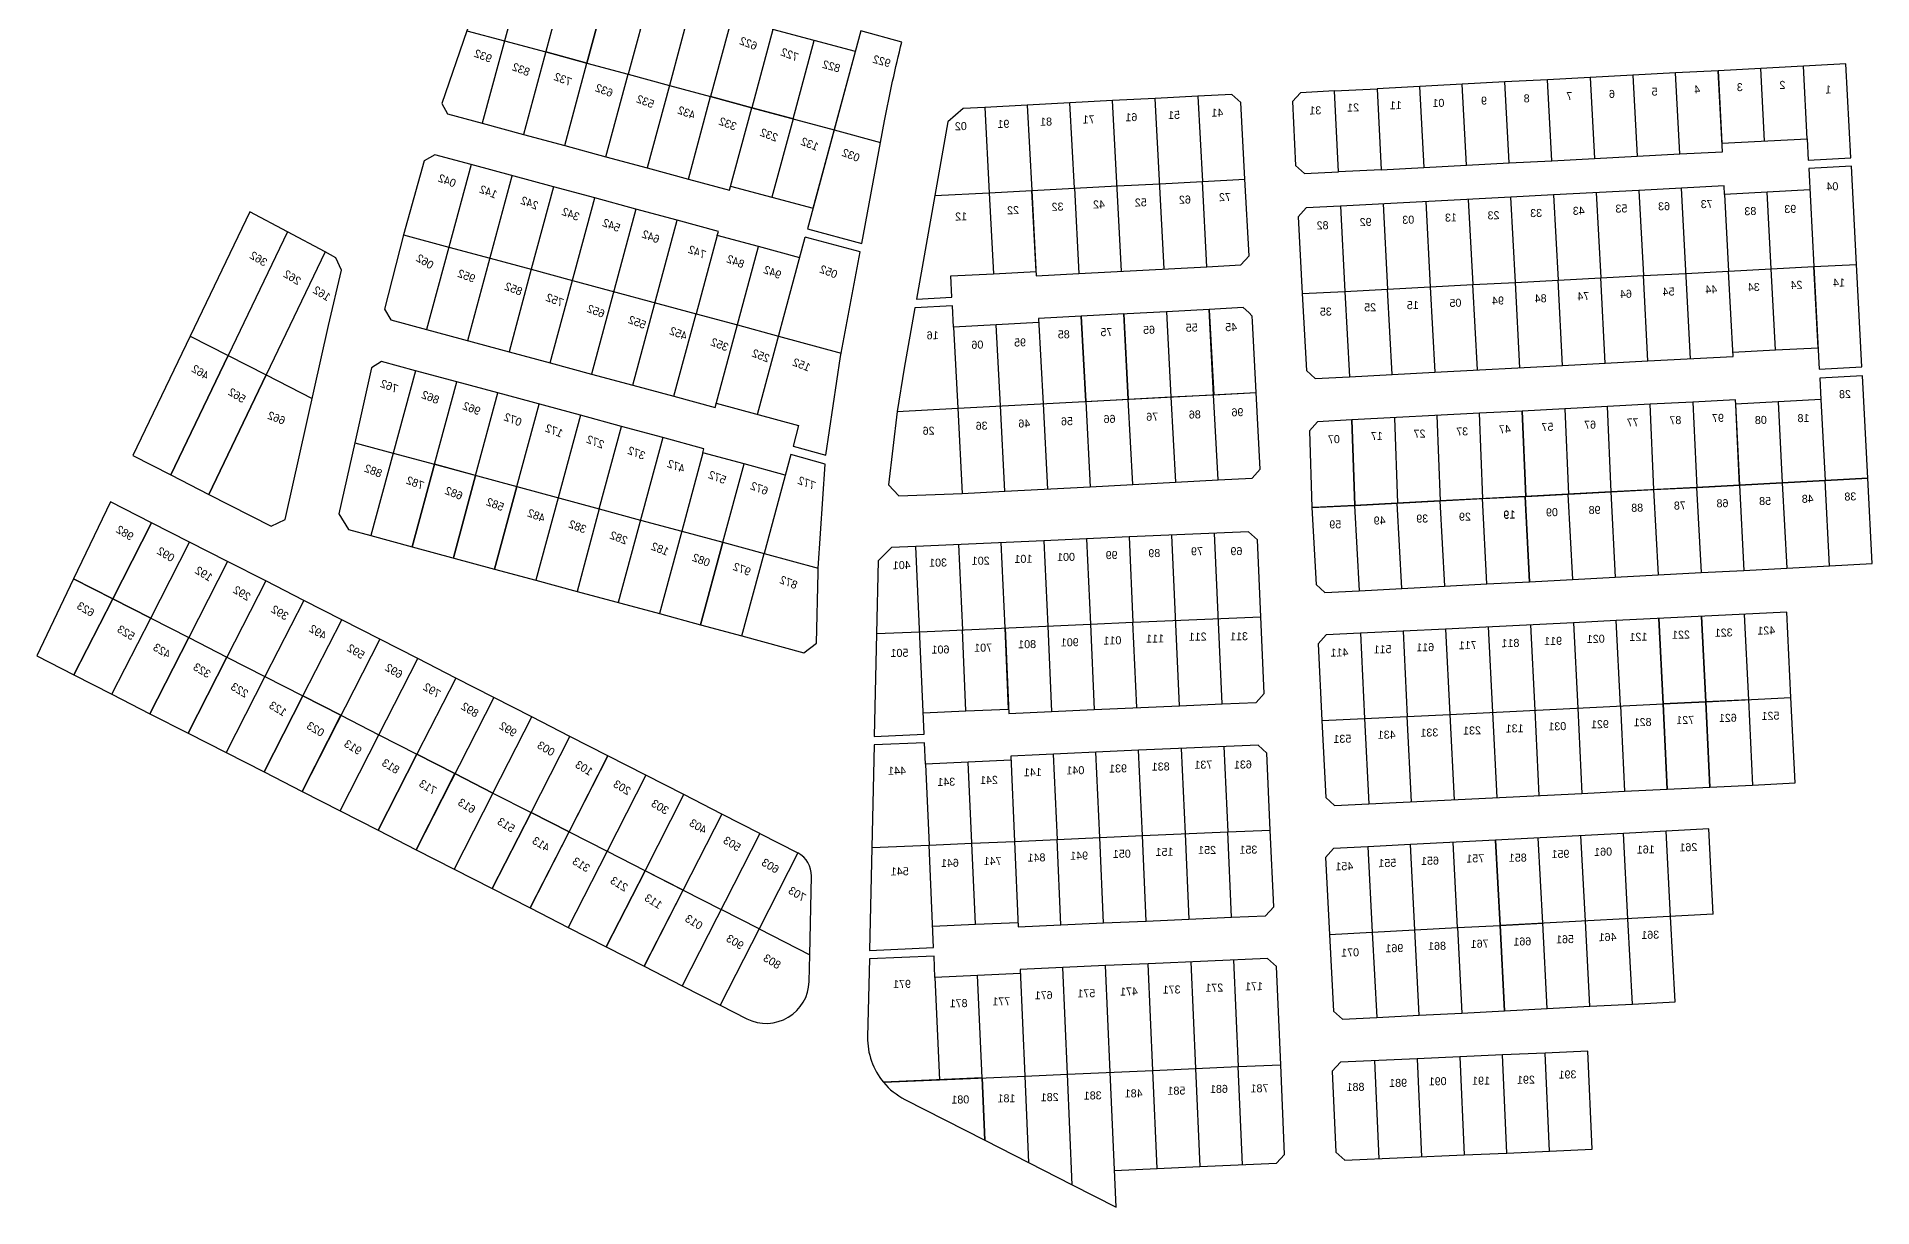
# Model space of a CAD drawing. Header units: metres. Extents: x 636710 to 637140, y 3301541 to 3301974.
# Drawn here: x 636710 to 637140, y 3301540.7 to 3301814.8 of the extents above; entities that cross this region are included whole.
import ezdxf

# ---------------------------------------------------------------- set-up
doc = ezdxf.new("R2010")
doc.units = ezdxf.units.M
doc.layers.add('ADim-tarh', color=252, linetype='Continuous')
doc.layers.add('poly', color=40, linetype='Continuous')
doc.styles.add('STYLE1', font='naskhd.shx', dxfattribs={"height": 0.7})

msp = doc.modelspace()

# ---------------------------------------------------------------- linework, layer by layer
at = {"layer": 'poly'}
for p, q in [((637133.78, 3301808.4), (637113.81, 3301807.35)), ((637043.91, 3301803.66), (637023.94, 3301802.61)), ((636868.9, 3301727.97), (636879.07, 3301765.63)), ((636837.33, 3301726.14), (636818.02, 3301731.36)), ((636856.64, 3301720.93), (636846.21, 3301682.31)), ((636945.91, 3301696.77), (636915.94, 3301695.44)), ((636917.88, 3301651.48), (636915.94, 3301695.44)), ((637119.92, 3301680.02), (637079.97, 3301678.06)), ((636996.07, 3301648.93), (636968.1, 3301647.7)), ((637051.73, 3301626.67), (637031.75, 3301625.63)), ((636998.28, 3301598.98), (636970.31, 3301597.74))]:
    msp.add_line(p, q, dxfattribs=at)
for points in [[(636824.79, 3301833.11), (636819.75, 3301834.47), (636817.12, 3301833.12), (636810.77, 3301816.18), (636819.57, 3301813.81)], [(636824.79, 3301833.11), (636814.36, 3301794.5), (636824.01, 3301791.89)], [(636834.44, 3301830.51), (636824.01, 3301791.89), (636833.66, 3301789.28), (636838.88, 3301808.59), (636829.23, 3301811.2)], [(636829.23, 3301811.2), (636838.88, 3301808.59), (636844.09, 3301827.9), (636834.44, 3301830.51)], [(636853.75, 3301825.29), (636844.09, 3301827.9), (636838.88, 3301808.59), (636848.53, 3301805.98)], [(636863.4, 3301822.68), (636853.75, 3301825.29), (636848.53, 3301805.98), (636858.19, 3301803.38)], [(636873.06, 3301820.08), (636863.4, 3301822.68), (636858.19, 3301803.38), (636867.84, 3301800.77)], [(636810.77, 3301816.18), (636804.92, 3301799.11), (636806.21, 3301796.7), (636814.36, 3301794.5)], [(636882.45, 3301816.5), (636882.71, 3301817.47), (636873.06, 3301820.08), (636867.84, 3301800.77), (636877.5, 3301798.16)], [(636887.15, 3301795.55), (636892.1, 3301813.9), (636882.45, 3301816.5), (636877.5, 3301798.16), (636896.8, 3301792.95)], [(636819.57, 3301813.81), (636829.23, 3301811.2)], [(636901.76, 3301811.29), (636892.1, 3301813.9)], [(636887.15, 3301795.55), (636882.2, 3301777.21), (636891.85, 3301774.6), (636901.76, 3301811.29)], [(637124.69, 3301790.9), (637123.8, 3301807.87)], [(637124.69, 3301790.9), (637124.96, 3301785.9), (637134.94, 3301786.43), (637133.78, 3301808.4)], [(636833.66, 3301789.28), (636843.32, 3301786.68), (636848.53, 3301805.98)], [(636858.19, 3301803.38), (636852.97, 3301784.07), (636862.63, 3301781.46), (636867.84, 3301800.77)], [(637033.92, 3301803.14), (637034.92, 3301784.16)], [(637044.91, 3301784.69), (637054.9, 3301785.21), (637053.89, 3301804.19), (637043.91, 3301803.66)], [(637044.91, 3301784.69), (637043.91, 3301803.66)], [(637054.9, 3301785.21), (637064.88, 3301785.74), (637063.88, 3301804.71), (637053.89, 3301804.19)], [(637073.87, 3301805.24), (637063.88, 3301804.71)], [(637083.85, 3301805.77), (637073.87, 3301805.24), (637074.87, 3301786.27), (637094.84, 3301787.32)], [(637094.84, 3301787.32), (637093.84, 3301806.29), (637083.85, 3301805.77), (637084.85, 3301786.79)], [(637094.84, 3301787.32), (637104.83, 3301787.85), (637103.83, 3301806.82), (637093.84, 3301806.29)], [(637114.71, 3301790.37), (637113.81, 3301807.35), (637103.83, 3301806.82), (637104.72, 3301789.84), (637124.69, 3301790.9)], [(636862.63, 3301781.46), (636872.28, 3301778.85), (636877.5, 3301798.16), (636867.84, 3301800.77)], [(636942.03, 3301798.75), (636932.04, 3301798.23), (636933.09, 3301778.26), (636943.08, 3301778.78)], [(636962, 3301799.81), (636942.03, 3301798.75), (636943.08, 3301778.78), (636953.07, 3301779.31), (636952.01, 3301799.28)], [(636971.99, 3301800.33), (636962, 3301799.81)], [(636964.11, 3301759.86), (636962, 3301799.81)], [(636981.97, 3301800.86), (636971.99, 3301800.33)], [(636974.09, 3301760.39), (636971.99, 3301800.33)], [(636992.06, 3301799.39), (636989.96, 3301801.28), (636981.97, 3301800.86), (636983.03, 3301780.89), (636993.01, 3301781.41), (636992.06, 3301799.39)], [(637014, 3301802.08), (637013.99, 3301802.08), (637005.98, 3301801.66), (637004.11, 3301799.6), (637004.84, 3301784.62), (637006.94, 3301782.72), (637014.93, 3301783.11), (637014, 3301802.08)], [(637014, 3301802.08), (637013.99, 3301802.08), (637023.94, 3301802.61), (637024.94, 3301783.63), (637014.93, 3301783.11), (637014, 3301802.08)], [(636887.15, 3301795.55), (636877.5, 3301798.16)], [(636932.04, 3301798.23), (636926.97, 3301797.96), (636923.45, 3301794.85), (636920.38, 3301777.59), (636933.09, 3301778.26)], [(636896.8, 3301792.95), (636890.55, 3301769.78), (636903.23, 3301766.35), (636907.65, 3301790.02)], [(636811.75, 3301784.84), (636803.23, 3301787.14), (636800.76, 3301785.74), (636795.88, 3301768.41), (636806.53, 3301765.54)], [(636843.32, 3301786.68), (636852.97, 3301784.07)], [(637064.88, 3301785.74), (637074.87, 3301786.27)], [(636831.06, 3301779.63), (636811.75, 3301784.84), (636806.53, 3301765.54), (636816.19, 3301762.93)], [(636810.97, 3301743.62), (636821.4, 3301782.24)], [(637024.94, 3301783.63), (637044.91, 3301784.69)], [(637135.05, 3301784.43), (637125.06, 3301783.91), (637126.27, 3301760.94), (637136.26, 3301761.46), (637135.05, 3301784.43)], [(636840.71, 3301777.02), (636831.06, 3301779.63), (636825.84, 3301760.32), (636835.5, 3301757.71)], [(636872.54, 3301779.82), (636882.2, 3301777.21)], [(636920.38, 3301777.59), (636916.07, 3301753.32), (636924.37, 3301753.76), (636924.11, 3301758.76), (636934.09, 3301759.28)], [(636933.09, 3301778.26), (636934.09, 3301759.28), (636944.08, 3301759.81), (636943.08, 3301778.78)], [(636943.08, 3301778.78), (636944.13, 3301758.81), (636954.12, 3301759.34)], [(636953.07, 3301779.31), (636963.05, 3301779.84)], [(636953.07, 3301779.31), (636954.12, 3301759.34), (636984.08, 3301760.92)], [(636963.05, 3301779.84), (636973.04, 3301780.36)], [(636973.04, 3301780.36), (636983.03, 3301780.89)], [(636984.08, 3301760.92), (636983.03, 3301780.89)], [(636984.08, 3301760.92), (636992.07, 3301761.34), (636993.96, 3301763.44), (636993.01, 3301781.41)], [(637065.3, 3301777.75), (637055.32, 3301777.23)], [(637085.27, 3301778.8), (637065.3, 3301777.75), (637066.36, 3301757.78)], [(637075.29, 3301778.28), (637076.34, 3301758.31), (637086.33, 3301758.83)], [(637095.26, 3301779.33), (637085.27, 3301778.8), (637086.33, 3301758.83), (637096.31, 3301759.36)], [(637105.35, 3301777.86), (637105.25, 3301779.86), (637095.26, 3301779.33)], [(637097.37, 3301739.39), (637095.26, 3301779.33)], [(637115.34, 3301778.39), (637105.35, 3301777.86), (637106.3, 3301759.89), (637116.29, 3301760.41), (637115.34, 3301778.39)], [(637125.32, 3301778.91), (637115.34, 3301778.39)], [(636768.71, 3301769.1), (636759.89, 3301773.81), (636745.91, 3301744.68), (636754.82, 3301740.13)], [(636825.84, 3301760.32), (636820.63, 3301741.01), (636830.28, 3301738.41), (636840.71, 3301777.02)], [(636850.36, 3301774.41), (636839.93, 3301735.8), (636849.59, 3301733.19), (636860.02, 3301771.81)], [(636850.36, 3301774.41), (636840.71, 3301777.02)], [(636860.02, 3301771.81), (636850.36, 3301774.41)], [(637015.37, 3301775.12), (637007.38, 3301774.7), (637005.49, 3301772.6), (637006.44, 3301754.62), (637016.42, 3301755.15)], [(637055.32, 3301777.23), (637015.37, 3301775.12), (637016.42, 3301755.15), (637026.41, 3301755.67)], [(637025.36, 3301775.65), (637026.41, 3301755.67), (637036.4, 3301756.2)], [(637035.34, 3301776.17), (637036.4, 3301756.2), (637046.38, 3301756.73)], [(637045.33, 3301776.7), (637046.38, 3301756.73), (637056.37, 3301757.25), (637055.32, 3301777.23)], [(636777.54, 3301764.38), (636768.71, 3301769.1), (636754.82, 3301740.13), (636763.73, 3301735.58)], [(636869.41, 3301768.23), (636869.67, 3301769.2), (636860.02, 3301771.81)], [(636778.32, 3301747.15), (636781.37, 3301760.15), (636780.06, 3301763.04), (636777.54, 3301764.38), (636763.73, 3301735.58), (636774.52, 3301730.07)], [(636795.88, 3301768.41), (636791.49, 3301750.95), (636792.93, 3301748.49), (636801.32, 3301746.23)], [(636806.53, 3301765.54), (636801.32, 3301746.23), (636820.63, 3301741.01)], [(636879.07, 3301765.63), (636869.41, 3301768.23), (636864.46, 3301749.89), (636874.11, 3301747.28)], [(636878.81, 3301726.33), (636890.02, 3301767.85)], [(636888.72, 3301763.02), (636879.07, 3301765.63)], [(636883.77, 3301744.68), (636898.45, 3301740.71), (636902.87, 3301764.38), (636890.02, 3301767.85)], [(636816.19, 3301762.93), (636825.84, 3301760.32)], [(637107.3, 3301740.91), (637117.29, 3301741.44), (637116.29, 3301760.41)], [(637116.29, 3301760.41), (637126.27, 3301760.94)], [(637117.29, 3301741.44), (637127.27, 3301741.96), (637126.27, 3301760.94)], [(637126.27, 3301760.94), (637127.54, 3301736.97), (637137.52, 3301737.5), (637136.26, 3301761.46)], [(636835.5, 3301757.71), (636864.46, 3301749.89)], [(637036.4, 3301756.2), (637037.45, 3301736.23), (637067.41, 3301737.81)], [(637047.44, 3301736.75), (637046.38, 3301756.73)], [(637056.37, 3301757.25), (637076.34, 3301758.31)], [(637057.42, 3301737.28), (637056.37, 3301757.25)], [(637067.41, 3301737.81), (637066.36, 3301757.78)], [(637067.41, 3301737.81), (637077.39, 3301738.33), (637076.34, 3301758.31)], [(637077.39, 3301738.33), (637087.38, 3301738.86), (637086.33, 3301758.83)], [(637096.31, 3301759.36), (637106.3, 3301759.89)], [(637107.35, 3301739.91), (637106.3, 3301759.89)], [(636924.74, 3301746.77), (636924.48, 3301751.77), (636915.71, 3301751.3), (636913.2, 3301737.19), (636911.58, 3301727.05), (636925.74, 3301727.8)], [(637006.44, 3301754.62), (637007.39, 3301736.65), (637009.49, 3301734.75), (637017.48, 3301735.18)], [(637016.42, 3301755.15), (637017.48, 3301735.18), (637037.45, 3301736.23)], [(637027.46, 3301735.7), (637026.41, 3301755.67)], [(636849.59, 3301733.19), (636859.24, 3301730.58), (636864.46, 3301749.89)], [(636874.11, 3301747.28), (636883.77, 3301744.68)], [(636944.71, 3301747.83), (636924.74, 3301746.77), (636925.74, 3301727.8), (636995.64, 3301731.48)], [(636935.73, 3301728.33), (636934.73, 3301747.3)], [(636955.7, 3301729.38), (636954.65, 3301749.35), (636944.66, 3301748.82), (636945.71, 3301728.85)], [(636964.63, 3301749.88), (636954.65, 3301749.35), (636955.7, 3301729.38), (636965.69, 3301729.9), (636964.63, 3301749.88)], [(636974.62, 3301750.4), (636965.38, 3301749.91), (636964.63, 3301749.85), (636965.69, 3301729.9), (636975.67, 3301730.43)], [(636984.6, 3301750.92), (636974.62, 3301750.4), (636975.67, 3301730.43), (636985.66, 3301730.96), (636984.6, 3301750.92)], [(636994.77, 3301748.1), (636994.67, 3301749.33), (636993.9, 3301750.18), (636992.6, 3301751.34), (636984.64, 3301750.93), (636984.65, 3301750.85), (636985.68, 3301730.96), (636995.64, 3301731.48), (636994.77, 3301748.1)], [(636745.91, 3301744.68), (636732.5, 3301716.73), (636741.4, 3301712.18), (636754.82, 3301740.13)], [(636763.73, 3301735.58), (636750.31, 3301707.63), (636764.88, 3301700.19), (636768.21, 3301701.75), (636778.32, 3301747.15)], [(636754.82, 3301740.13), (636741.4, 3301712.18), (636750.31, 3301707.63), (636763.73, 3301735.58)], [(636798.71, 3301736.57), (636790.79, 3301738.71), (636788.42, 3301737.28), (636784.5, 3301719.7), (636793.5, 3301717.27)], [(636888.47, 3301723.73), (636887.16, 3301718.9), (636894.87, 3301716.82), (636898.3, 3301739.92), (636898.45, 3301740.71)], [(637087.38, 3301738.86), (637107.35, 3301739.91)], [(636808.37, 3301733.97), (636798.71, 3301736.57), (636793.5, 3301717.27), (636803.15, 3301714.66), (636808.37, 3301733.97)], [(636830.28, 3301738.41), (636839.93, 3301735.8)], [(637137.64, 3301735.35), (637127.65, 3301734.82), (637127.91, 3301729.83), (637128.88, 3301710.86), (637138.9, 3301711.38), (637137.64, 3301735.35)], [(636812.8, 3301712.05), (636818.02, 3301731.36), (636808.37, 3301733.97)], [(636859.24, 3301730.58), (636868.9, 3301727.97)], [(636975.67, 3301730.43), (636976.72, 3301710.46)], [(636986.71, 3301710.99), (636985.66, 3301730.96)], [(636986.71, 3301710.99), (636994.7, 3301711.41), (636996.59, 3301713.51), (636995.64, 3301731.48)], [(636822.46, 3301709.44), (636827.67, 3301728.75)], [(636841.77, 3301704.23), (636846.98, 3301723.54), (636837.33, 3301726.14), (636832.11, 3301706.84)], [(636869.16, 3301728.94), (636888.47, 3301723.73)], [(636911.58, 3301727.05), (636909.51, 3301709.88), (636911.94, 3301707.28), (636926.79, 3301707.83)], [(636925.74, 3301727.8), (636926.79, 3301707.83), (636936.78, 3301708.35), (636935.73, 3301728.33)], [(636945.71, 3301728.85), (636946.77, 3301708.88)], [(636955.7, 3301729.38), (636956.75, 3301709.41), (636986.71, 3301710.99)], [(636966.74, 3301709.93), (636965.69, 3301729.9)], [(637047.97, 3301726.62), (637018.01, 3301725.04), (637018.71, 3301705.05), (637028.73, 3301705.58)], [(637037.99, 3301726.09), (637038.74, 3301706.1), (637048.76, 3301706.63), (637047.97, 3301726.62)], [(637048.76, 3301706.63), (637058.63, 3301707.15), (637058.77, 3301707.16), (637057.96, 3301727.14), (637047.97, 3301726.62)], [(637067.94, 3301727.67), (637057.96, 3301727.14), (637058.77, 3301707.16), (637068.79, 3301707.69)], [(637077.93, 3301728.2), (637067.94, 3301727.67), (637068.79, 3301707.69), (637078.81, 3301708.22), (637077.93, 3301728.2)], [(637078.81, 3301708.22), (637088.82, 3301708.74), (637087.92, 3301728.72), (637077.93, 3301728.2)], [(637097.9, 3301729.25), (637087.92, 3301728.72)], [(637107.95, 3301728.62), (637107.89, 3301729.78), (637097.9, 3301729.25), (637098.84, 3301709.27), (637108.85, 3301709.8), (637107.95, 3301728.62)], [(637117.93, 3301729.31), (637107.94, 3301728.78), (637108.85, 3301709.8), (637118.87, 3301710.33)], [(637127.91, 3301729.83), (637117.93, 3301729.31), (637118.87, 3301710.33), (637128.88, 3301710.86)], [(636856.64, 3301720.93), (636846.98, 3301723.54)], [(637018.01, 3301725.04), (637010.02, 3301724.62), (637008.13, 3301722.52), (637008.7, 3301704.52), (637018.71, 3301705.05), (637018.01, 3301725.04)], [(637028, 3301725.57), (637028.73, 3301705.58), (637038.74, 3301706.1)], [(636784.5, 3301719.7), (636780.8, 3301703.08), (636783.04, 3301699.37), (636788.28, 3301697.96)], [(636793.5, 3301717.27), (636788.28, 3301697.96), (636797.93, 3301695.35), (636803.15, 3301714.66)], [(636866.03, 3301717.36), (636866.29, 3301718.32), (636856.64, 3301720.93)], [(636875.68, 3301714.75), (636866.03, 3301717.36), (636861.07, 3301699.01), (636870.73, 3301696.41), (636875.68, 3301714.75)], [(636807.59, 3301692.74), (636812.8, 3301712.05), (636803.15, 3301714.66), (636797.93, 3301695.35), (636817.24, 3301690.13)], [(636803.15, 3301714.66), (636822.46, 3301709.44)], [(636885.34, 3301712.14), (636875.68, 3301714.75)], [(636894.65, 3301714.73), (636886.64, 3301716.97), (636880.38, 3301693.8), (636893.07, 3301690.37), (636894.65, 3301714.73)], [(636812.8, 3301712.05), (636807.59, 3301692.74)], [(636817.24, 3301690.13), (636822.46, 3301709.44)], [(636822.46, 3301709.44), (636817.24, 3301690.13), (636826.9, 3301687.53)], [(636822.46, 3301709.44), (636841.77, 3301704.23)], [(636936.78, 3301708.35), (636956.75, 3301709.41)], [(637098.78, 3301709.27), (637078.71, 3301708.21), (637079.76, 3301688.24), (637089.8, 3301688.77)], [(637088.74, 3301708.74), (637089.8, 3301688.77), (637099.83, 3301689.3)], [(637088.82, 3301708.74), (637098.84, 3301709.27)], [(637108.81, 3301709.8), (637098.78, 3301709.27), (637099.83, 3301689.3), (637109.87, 3301689.83)], [(637118.85, 3301710.33), (637108.81, 3301709.8), (637109.87, 3301689.83), (637119.9, 3301690.36)], [(637128.88, 3301710.86), (637118.85, 3301710.33), (637119.9, 3301690.36), (637129.94, 3301690.88), (637128.88, 3301710.86)], [(637129.94, 3301690.88), (637139.95, 3301691.41), (637138.9, 3301711.38), (637128.88, 3301710.86)], [(636736.91, 3301701), (636727.3, 3301705.9), (636718.65, 3301687.87), (636727.82, 3301683.18), (636736.91, 3301701)], [(636832.11, 3301706.84), (636826.9, 3301687.53), (636836.55, 3301684.92)], [(636841.77, 3301704.23), (636836.55, 3301684.92), (636855.86, 3301679.7)], [(636841.77, 3301704.23), (636851.42, 3301701.62)], [(637018.69, 3301705.05), (637009.08, 3301704.54), (637008.7, 3301704.52), (637008.7, 3301704.52), (637009.65, 3301686.55), (637011.75, 3301684.65), (637019.74, 3301685.07)], [(637028.68, 3301705.57), (637018.69, 3301705.05), (637019.74, 3301685.07), (637029.73, 3301685.6), (637028.68, 3301705.57)], [(637038.66, 3301706.1), (637028.68, 3301705.57)], [(637058.63, 3301707.15), (637038.66, 3301706.1), (637039.71, 3301686.13), (637049.7, 3301686.65), (637048.65, 3301706.63)], [(637049.7, 3301686.65), (637059.69, 3301687.18), (637058.63, 3301707.15)], [(637068.67, 3301707.68), (637058.63, 3301707.15), (637058.64, 3301707.07), (637059.69, 3301687.18), (637069.72, 3301687.71)], [(637078.71, 3301708.21), (637068.67, 3301707.68), (637069.72, 3301687.71), (637079.76, 3301688.24)], [(636745.82, 3301696.45), (636736.91, 3301701), (636727.82, 3301683.18), (636736.72, 3301678.64), (636745.82, 3301696.45)], [(636851.42, 3301701.62), (636861.07, 3301699.01)], [(636754.72, 3301691.9), (636745.82, 3301696.45)], [(636861.07, 3301699.01), (636855.86, 3301679.7), (636865.51, 3301677.1), (636870.73, 3301696.41)], [(636870.73, 3301696.41), (636865.51, 3301677.1), (636875.17, 3301674.49), (636880.38, 3301693.8)], [(636870.73, 3301696.41), (636880.38, 3301693.8)], [(636925.93, 3301695.88), (636926.82, 3301675.9)], [(636936.81, 3301676.34), (636935.92, 3301696.32)], [(636955.9, 3301697.21), (636945.91, 3301696.77), (636946.8, 3301676.78)], [(636965.9, 3301697.65), (636955.9, 3301697.21), (636956.79, 3301677.23), (636966.78, 3301677.67)], [(636993.87, 3301698.88), (636965.9, 3301697.65), (636966.78, 3301677.67), (636996.75, 3301678.99)], [(636977.65, 3301658.13), (636975.89, 3301698.09)], [(636977.65, 3301658.13), (636987.64, 3301658.57), (636985.88, 3301698.53)], [(636996.75, 3301678.99), (636995.95, 3301696.97), (636993.87, 3301698.88)], [(636763.63, 3301687.35), (636754.72, 3301691.9), (636745.63, 3301674.09), (636754.53, 3301669.54)], [(636915.94, 3301695.44), (636910.18, 3301695.19), (636907.11, 3301692.06), (636906.73, 3301675.02), (636916.83, 3301675.46)], [(636727.82, 3301683.18), (636718.65, 3301687.87), (636709.99, 3301669.83), (636718.72, 3301665.37), (636727.82, 3301683.18)], [(636772.53, 3301682.8), (636763.63, 3301687.35), (636754.53, 3301669.54), (636763.44, 3301664.99)], [(636875.17, 3301674.49), (636889.72, 3301670.56), (636892.68, 3301672.78), (636893.05, 3301689.33), (636893.07, 3301690.37)], [(636736.72, 3301678.64), (636727.82, 3301683.18), (636718.72, 3301665.37), (636727.62, 3301660.82), (636736.72, 3301678.64)], [(636781.44, 3301678.26), (636772.53, 3301682.8), (636763.44, 3301664.99), (636772.34, 3301660.44), (636781.44, 3301678.26)], [(637029.73, 3301685.6), (637039.71, 3301686.13)], [(636736.72, 3301678.64), (636745.63, 3301674.09)], [(636987.64, 3301658.57), (636995.63, 3301658.92), (636997.54, 3301661.01), (636996.75, 3301678.99)], [(637089.96, 3301678.55), (637090.94, 3301658.57), (637100.93, 3301659.06), (637099.95, 3301679.04)], [(637090.94, 3301658.57), (637089.96, 3301678.55)], [(637099.95, 3301679.04), (637100.93, 3301659.06), (637120.9, 3301660.04)], [(637109.93, 3301679.53), (637110.92, 3301659.55)], [(637120.9, 3301660.04), (637119.92, 3301680.02)], [(636727.62, 3301660.82), (636736.53, 3301656.28), (636745.63, 3301674.09)], [(636745.63, 3301674.09), (636736.53, 3301656.28), (636745.44, 3301651.73), (636754.53, 3301669.54)], [(636790.35, 3301673.71), (636781.44, 3301678.26)], [(636906.73, 3301675.02), (636906.19, 3301650.97), (636917.88, 3301651.48)], [(636916.83, 3301675.46), (636956.79, 3301677.23)], [(636917.66, 3301656.48), (636927.65, 3301656.92), (636926.82, 3301675.9)], [(636927.65, 3301656.92), (636937.64, 3301657.36), (636936.81, 3301676.34)], [(636936.81, 3301676.34), (636937.69, 3301656.36), (636957.67, 3301657.25)], [(636946.8, 3301676.78), (636947.68, 3301656.8)], [(636956.79, 3301677.23), (636957.67, 3301657.25), (636977.65, 3301658.13)], [(636967.66, 3301657.69), (636966.78, 3301677.67)], [(637020.04, 3301675.11), (637012.05, 3301674.72), (637010.15, 3301672.62), (637011.04, 3301654.65), (637021.02, 3301655.14)], [(637030.03, 3301675.6), (637020.04, 3301675.11), (637021.02, 3301655.14), (637031.01, 3301655.63)], [(637040.02, 3301676.09), (637030.03, 3301675.6), (637031.01, 3301655.63), (637041, 3301656.12)], [(637069.98, 3301677.57), (637040.02, 3301676.09), (637041, 3301656.12), (637090.94, 3301658.57)], [(637050.01, 3301676.58), (637050.99, 3301656.61)], [(637060.98, 3301657.1), (637060, 3301677.07)], [(637080.95, 3301658.08), (637079.97, 3301678.06), (637069.98, 3301677.57), (637070.96, 3301657.59)], [(636790.35, 3301673.71), (636772.15, 3301638.08), (636781.06, 3301633.54), (636790.16, 3301651.35)], [(636781.25, 3301655.9), (636790.16, 3301651.35), (636799.25, 3301669.16), (636790.35, 3301673.71)], [(636754.53, 3301669.54), (636745.44, 3301651.73), (636754.34, 3301647.18)], [(636808.16, 3301664.61), (636799.25, 3301669.16)], [(636763.44, 3301664.99), (636754.34, 3301647.18), (636763.25, 3301642.63), (636772.34, 3301660.44)], [(636817.06, 3301660.06), (636808.16, 3301664.61), (636799.06, 3301646.8), (636807.97, 3301642.25)], [(636781.25, 3301655.9), (636772.34, 3301660.44), (636763.25, 3301642.63), (636772.15, 3301638.08), (636781.25, 3301655.9)], [(636772.34, 3301660.44), (636781.25, 3301655.9)], [(636817.06, 3301660.06), (636798.87, 3301624.44), (636807.78, 3301619.89)], [(636807.97, 3301642.25), (636816.87, 3301637.7), (636825.97, 3301655.52), (636817.06, 3301660.06)], [(637061.96, 3301637.12), (637060.98, 3301657.1)], [(637070.96, 3301657.59), (637071.95, 3301637.61), (637081.93, 3301638.1)], [(637080.95, 3301658.08), (637081.93, 3301638.1), (637091.92, 3301638.59), (637090.94, 3301658.57)], [(637100.93, 3301659.06), (637090.94, 3301658.57), (637091.92, 3301638.59), (637101.91, 3301639.09), (637100.93, 3301659.06)], [(637110.92, 3301659.55), (637100.93, 3301659.06), (637101.91, 3301639.08), (637111.9, 3301639.58)], [(637110.92, 3301659.55), (637111.9, 3301639.58), (637121.89, 3301640.07), (637120.9, 3301660.04)], [(636816.87, 3301637.7), (636825.78, 3301633.16), (636834.88, 3301650.97), (636825.97, 3301655.52)], [(637011.04, 3301654.65), (637011.92, 3301636.67), (637014.02, 3301634.77), (637022.01, 3301635.16)], [(637021.02, 3301655.14), (637022.01, 3301635.16), (637071.95, 3301637.61)], [(637031.99, 3301635.65), (637031.01, 3301655.63)], [(637041, 3301656.12), (637041.98, 3301636.14)], [(637050.99, 3301656.61), (637051.97, 3301636.63)], [(636790.16, 3301651.35), (636799.06, 3301646.8)], [(636825.78, 3301633.16), (636834.69, 3301628.61), (636843.78, 3301646.42), (636834.88, 3301650.97)], [(636906.15, 3301648.96), (636905.07, 3301600.87), (636920.09, 3301601.53), (636919.03, 3301625.51)], [(636918.19, 3301644.49), (636917.97, 3301649.49), (636906.15, 3301648.96)], [(636988.08, 3301648.58), (636988.96, 3301628.6), (636998.95, 3301629.04), (636998.16, 3301647.02), (636996.07, 3301648.93)], [(636781.06, 3301633.54), (636789.97, 3301628.99), (636799.06, 3301646.8)], [(636807.97, 3301642.25), (636799.06, 3301646.8), (636789.97, 3301628.99), (636798.87, 3301624.44), (636807.97, 3301642.25)], [(636843.78, 3301646.42), (636825.59, 3301610.8), (636834.5, 3301606.25)], [(636852.69, 3301641.87), (636843.78, 3301646.42)], [(636928.18, 3301644.93), (636918.19, 3301644.49), (636919.03, 3301625.51), (636929.02, 3301625.95)], [(636919.87, 3301606.53), (636929.86, 3301606.97), (636928.18, 3301644.93)], [(636938.17, 3301645.37), (636928.18, 3301644.93)], [(636958.11, 3301647.25), (636938.13, 3301646.37), (636939.01, 3301626.39), (636949, 3301626.83)], [(636948.12, 3301646.81), (636949, 3301626.83), (636958.99, 3301627.27), (636958.11, 3301647.25)], [(636958.99, 3301627.27), (636968.98, 3301627.72), (636968.1, 3301647.7), (636958.11, 3301647.25)], [(636978.09, 3301648.14), (636978.97, 3301628.16)], [(636816.87, 3301637.7), (636807.97, 3301642.25)], [(636852.5, 3301619.51), (636861.59, 3301637.32), (636852.69, 3301641.87), (636843.59, 3301624.06), (636861.4, 3301614.96)], [(636816.87, 3301637.7), (636807.78, 3301619.89), (636816.68, 3301615.34), (636825.78, 3301633.16)], [(636870.5, 3301632.77), (636861.59, 3301637.32)], [(636834.69, 3301628.61), (636825.78, 3301633.16), (636816.68, 3301615.34), (636825.59, 3301610.8), (636834.69, 3301628.61)], [(636870.5, 3301632.77), (636852.31, 3301597.15), (636861.21, 3301592.6)], [(636879.41, 3301628.23), (636870.5, 3301632.77)], [(636834.69, 3301628.61), (636843.59, 3301624.06)], [(636879.41, 3301628.23), (636861.21, 3301592.6), (636870.12, 3301588.06)], [(636879.41, 3301628.23), (636888.31, 3301623.68), (636879.22, 3301605.87)], [(636949.88, 3301606.85), (636949, 3301626.83)], [(636959.87, 3301607.29), (636958.99, 3301627.27)], [(636959.87, 3301607.29), (636969.86, 3301607.73), (636968.98, 3301627.72)], [(636968.98, 3301627.72), (636988.96, 3301628.6)], [(636978.97, 3301628.16), (636979.85, 3301608.18)], [(636989.84, 3301608.62), (636988.96, 3301628.6)], [(636989.84, 3301608.62), (636997.84, 3301608.97), (636999.75, 3301611.06), (636998.95, 3301629.04)], [(637081.69, 3301628.24), (637051.73, 3301626.67), (637052.79, 3301606.7), (637062.76, 3301607.22), (637061.71, 3301627.19)], [(637072.74, 3301607.74), (637071.7, 3301627.72)], [(637092.72, 3301608.79), (637091.67, 3301628.76), (637081.69, 3301628.24)], [(637082.73, 3301608.27), (637081.69, 3301628.24)], [(637102.7, 3301609.31), (637101.66, 3301629.28), (637091.67, 3301628.76)], [(636843.59, 3301624.06), (636834.5, 3301606.25), (636843.4, 3301601.7), (636852.5, 3301619.51)], [(636905.61, 3301624.92), (636919.03, 3301625.51)], [(636929.02, 3301625.95), (636939.01, 3301626.39)], [(636939.01, 3301626.39), (636939.89, 3301606.41), (636959.87, 3301607.29)], [(637021.77, 3301625.11), (637013.78, 3301624.69), (637011.89, 3301622.59), (637012.83, 3301604.61), (637042.78, 3301606.18)], [(637032.8, 3301605.66), (637031.75, 3301625.63), (637021.77, 3301625.11), (637022.81, 3301605.13)], [(637042.78, 3301606.18), (637041.74, 3301626.15)], [(637042.78, 3301606.18), (637052.77, 3301606.7), (637051.73, 3301626.67)], [(636861.4, 3301614.96), (636852.5, 3301619.51), (636843.4, 3301601.7), (636852.31, 3301597.15), (636861.4, 3301614.96)], [(636861.4, 3301614.96), (636870.31, 3301610.42)], [(636879.22, 3301605.87), (636870.31, 3301610.42)], [(636929.86, 3301606.97), (636939.85, 3301607.41)], [(636969.86, 3301607.73), (636989.84, 3301608.62)], [(637022.81, 3301605.13), (637023.86, 3301585.16), (637033.84, 3301585.68), (637032.8, 3301605.66)], [(637042.78, 3301606.18), (637043.83, 3301586.2), (637063.8, 3301587.25)], [(637102.7, 3301609.31), (637052.77, 3301606.7), (637053.82, 3301586.73)], [(637053.82, 3301586.73), (637052.77, 3301606.7)], [(637063.8, 3301587.25), (637062.76, 3301607.22)], [(637063.8, 3301587.25), (637073.79, 3301587.77), (637072.74, 3301607.74)], [(637073.79, 3301587.77), (637083.77, 3301588.29), (637082.73, 3301608.27)], [(637083.77, 3301588.29), (637093.76, 3301588.82), (637092.72, 3301608.79)], [(637012.83, 3301604.61), (637013.77, 3301586.64), (637015.87, 3301584.74), (637023.86, 3301585.16)], [(636960.32, 3301597.3), (636940.33, 3301596.42), (636941.44, 3301571.45), (636951.43, 3301571.89), (636950.32, 3301596.86)], [(636971.41, 3301572.77), (636970.31, 3301597.74), (636960.32, 3301597.3)], [(636961.42, 3301572.33), (636960.32, 3301597.3)], [(636980.3, 3301598.19), (636981.4, 3301573.21), (636991.39, 3301573.65)], [(636990.29, 3301598.63), (636991.39, 3301573.65), (637001.38, 3301574.09), (637000.36, 3301597.07), (636998.28, 3301598.98)], [(636940.38, 3301595.42), (636920.4, 3301594.54), (636921.46, 3301570.56), (636941.44, 3301571.45)], [(636931.45, 3301571), (636930.39, 3301594.98)], [(637033.84, 3301585.68), (637043.83, 3301586.2)], [(637033.35, 3301575.5), (637015.37, 3301574.71), (637013.46, 3301572.62), (637014.29, 3301553.64), (637016.38, 3301551.73), (637044.35, 3301552.97)], [(637043.34, 3301575.94), (637033.35, 3301575.5), (637034.36, 3301552.53)], [(637053.33, 3301576.39), (637043.34, 3301575.94), (637044.35, 3301552.97), (637054.34, 3301553.41), (637053.33, 3301576.39)], [(637064.33, 3301553.85), (637063.32, 3301576.83), (637053.33, 3301576.39)], [(637074.32, 3301554.29), (637073.31, 3301577.27), (637063.32, 3301576.83)], [(636931.45, 3301571), (636932.09, 3301556.41), (636942.33, 3301551.18)], [(636941.44, 3301571.45), (636942.33, 3301551.18), (636952.57, 3301545.95), (636951.43, 3301571.89)], [(636951.43, 3301571.89), (636971.41, 3301572.77)], [(636952.57, 3301545.95), (636962.81, 3301540.72), (636961.42, 3301572.33)], [(636962.43, 3301549.35), (636972.42, 3301549.79), (636971.41, 3301572.77)], [(636971.41, 3301572.77), (636981.4, 3301573.21)], [(636981.4, 3301573.21), (636982.41, 3301550.23), (637000.4, 3301551.03)], [(636992.4, 3301550.67), (636991.39, 3301573.65)], [(637000.4, 3301551.03), (637002.3, 3301553.11), (637001.38, 3301574.09)], [(637023.36, 3301575.06), (637024.37, 3301552.08)], [(637054.34, 3301553.41), (637074.32, 3301554.29)], [(636972.42, 3301549.79), (636982.41, 3301550.23)]]:
    msp.add_lwpolyline(points, dxfattribs=at)
for points in [[(636912.62, 3301813.53), (636903.06, 3301816.12), (636896.8, 3301792.95), (636907.65, 3301790.02), (636908.6, 3301795.09, -0.015033), (636912.62, 3301813.53)], [(636879.22, 3301605.87), (636891.05, 3301599.82), (636891.46, 3301618.26, 0.281673), (636888.31, 3301623.68)], [(636879.22, 3301605.87), (636870.12, 3301588.06), (636876.36, 3301584.87, 0.553006), (636890.91, 3301593.55), (636891.05, 3301599.82)], [(636920.4, 3301594.54), (636920.18, 3301599.54), (636905.03, 3301598.87), (636904.62, 3301580.59, 0.181336), (636908.33, 3301569.98), (636921.46, 3301570.56)]]:
    msp.add_lwpolyline(points, format="xyb", dxfattribs=at)
at = {"layer": 'poly', "flags": 128}
msp.add_lwpolyline([(636931.45, 3301571), (636908.33, 3301569.98, 0.101207), (636913.34, 3301565.98), (636932.09, 3301556.41)], format="xyb", close=True, dxfattribs=at)

# ---------------------------------------------------------------- texts
at = {"layer": 'ADim-tarh', "style": 'STYLE1', "text_generation_flag": 2}
for s, height, rotation, p in [('932', 1.875, 338.6128, (636816.15, 3301808.65)), ('622', 1.875, 338.6128, (636878.31, 3301811.59)), ('722', 1.875, 338.6128, (636887.97, 3301808.98)), ('832', 1.875, 338.6128, (636825.06, 3301805.49)), ('822', 1.875, 344.0481, (636897.89, 3301806.39)), ('922', 1.875, 344.0481, (636909.69, 3301807.59)), ('732', 1.875, 338.6128, (636834.86, 3301803.19)), ('632', 1.875, 338.6128, (636844.52, 3301800.58)), ('4', 1.87, 1.4633, (637099.65, 3301801.52, 27.64)), ('3', 1.87, 1.4633, (637109.64, 3301802.05, 27.64)), ('2', 1.87, 1.4633, (637119.63, 3301802.58, 27.64)), ('1', 1.87, 1.4633, (637130.36, 3301801.5, 27.64)), ('532', 1.875, 338.6128, (636854.17, 3301797.98)), ('21', 1.875, 1.4633, (637019.76, 3301797.31, 27.64)), ('11', 1.875, 1.4633, (637029.75, 3301797.84, 27.64)), ('01', 1.875, 1.4633, (637039.74, 3301798.37, 27.64)), ('9', 1.87, 1.4633, (637049.72, 3301798.89, 27.64)), ('8', 1.87, 1.4633, (637059.71, 3301799.42, 27.64)), ('7', 1.87, 1.4633, (637069.69, 3301799.95, 27.64)), ('6', 1.87, 1.4633, (637079.68, 3301800.47, 27.64)), ('5', 1.87, 1.4633, (637089.67, 3301801, 27.64)), ('432', 1.875, 338.6128, (636863.82, 3301795.37)), ('332', 1.875, 338.6128, (636873.48, 3301792.76)), ('02', 1.875, 1.4633, (636927.87, 3301792.93, 27.64)), ('91', 1.875, 1.4633, (636937.86, 3301793.46, 27.64)), ('81', 1.875, 1.4633, (636947.84, 3301793.99, 27.64)), ('71', 1.875, 1.4633, (636957.83, 3301794.51, 27.64)), ('61', 1.875, 1.4633, (636967.81, 3301795.04, 27.64)), ('51', 1.875, 1.4633, (636977.8, 3301795.56, 27.64)), ('41', 1.875, 1.4633, (636987.96, 3301796.11, 27.64)), ('31', 1.875, 1.4633, (637010.91, 3301796.62, 27.64)), ('232', 1.875, 338.6128, (636883.13, 3301790.15)), ('132', 1.875, 338.6128, (636892.67, 3301788.03)), ('032', 1.875, 338.6128, (636902.32, 3301785.42)), ('042', 1.875, 338.6128, (636807.73, 3301779.45)), ('142', 1.875, 338.6128, (636817.39, 3301776.84)), ('242', 1.875, 338.6128, (636827.04, 3301774.23)), ('62', 1.875, 1.4633, (636980.36, 3301775.73, 27.64)), ('72', 1.875, 1.4633, (636989.74, 3301776.33, 27.64)), ('04', 1.875, 1.4633, (637132.02, 3301778.84, 27.64)), ('342', 1.875, 338.6128, (636836.69, 3301771.62)), ('12', 1.875, 1.4633, (636927.94, 3301771.8, 27.64)), ('22', 1.875, 1.4633, (636940.11, 3301773.26, 27.64)), ('32', 1.875, 1.4633, (636950.53, 3301774.08, 27.64)), ('42', 1.875, 1.4633, (636960.24, 3301774.62, 27.64)), ('52', 1.875, 1.4633, (636970.02, 3301775.08, 27.64)), ('13', 1.875, 1.4633, (637042.67, 3301771.54, 27.64)), ('23', 1.875, 1.4633, (637052.65, 3301772.07, 27.64)), ('33', 1.875, 1.4633, (637062.64, 3301772.6, 27.64)), ('43', 1.875, 1.4633, (637072.62, 3301773.12, 27.64)), ('53', 1.875, 1.4633, (637082.61, 3301773.65, 27.64)), ('63', 1.875, 1.4633, (637092.6, 3301774.18, 27.64)), ('73', 1.875, 1.4633, (637102.58, 3301774.7, 27.64)), ('83', 1.875, 1.4633, (637112.81, 3301773.04, 27.64)), ('93', 1.875, 1.4633, (637122.16, 3301773.55, 27.64)), ('542', 1.875, 338.6128, (636846.21, 3301769.01)), ('642', 1.875, 338.6128, (636855.45, 3301766.34)), ('82', 1.875, 1.4633, (637012.61, 3301769.72, 27.64)), ('92', 1.875, 1.4633, (637022.69, 3301770.49, 27.64)), ('03', 1.875, 1.4633, (637032.68, 3301771.02, 27.64)), ('362', 1.875, 328.7304, (636763.27, 3301760.9)), ('742', 1.875, 338.6128, (636866.29, 3301762.75)), ('262', 1.875, 328.7304, (636771.16, 3301756.54)), ('062', 1.875, 328.7304, (636802.24, 3301760.26)), ('952', 1.875, 338.6128, (636812.27, 3301757.14)), ('842', 1.875, 338.6128, (636875.3, 3301760.53)), ('942', 1.875, 338.6128, (636883.95, 3301758.01)), ('052', 1.875, 338.6128, (636897.09, 3301758.13)), ('162', 1.875, 328.7304, (636778.08, 3301752.78)), ('852', 1.875, 338.6128, (636823.3, 3301754.12)), ('54', 1.875, 1.4633, (637093.65, 3301754.2, 27.64)), ('44', 1.875, 1.4633, (637103.64, 3301754.73, 27.64)), ('34', 1.875, 1.4633, (637113.62, 3301755.26, 27.64)), ('24', 1.875, 1.4633, (637123.61, 3301755.78, 27.64)), ('14', 1.875, 1.4633, (637133.59, 3301756.31, 27.64)), ('752', 1.875, 338.6128, (636832.95, 3301751.51)), ('652', 1.875, 338.6128, (636842.6, 3301748.9)), ('25', 1.875, 1.4633, (637023.75, 3301750.52, 27.64)), ('15', 1.875, 1.4633, (637033.73, 3301751.04, 27.64)), ('05', 1.875, 1.4633, (637043.72, 3301751.57, 27.64)), ('94', 1.875, 1.4633, (637053.7, 3301752.1, 27.64)), ('84', 1.875, 1.4633, (637063.69, 3301752.62, 27.64)), ('74', 1.875, 1.4633, (637073.68, 3301753.15, 27.64)), ('64', 1.875, 1.4633, (637083.66, 3301753.68, 27.64)), ('552', 1.875, 338.6128, (636852.26, 3301746.3)), ('55', 1.875, 1.4633, (636981.94, 3301745.77, 27.64)), ('45', 1.875, 1.4633, (636991.2, 3301745.89, 27.64)), ('35', 1.875, 1.4633, (637013.37, 3301749.51, 27.64)), ('452', 1.875, 338.6128, (636861.91, 3301743.69)), ('352', 1.875, 338.6128, (636871.57, 3301741.08)), ('16', 1.875, 1.4633, (636921.27, 3301743.98, 27.64)), ('06', 1.875, 1.4633, (636931.75, 3301741.77, 27.64)), ('95', 1.875, 1.4633, (636941.74, 3301742.3, 27.64)), ('85', 1.875, 1.4633, (636951.98, 3301744.19, 27.64)), ('75', 1.875, 1.4633, (636961.97, 3301744.72, 27.64)), ('65', 1.875, 1.4633, (636971.95, 3301745.25, 27.64)), ('252', 1.875, 338.6128, (636881.22, 3301738.47)), ('152', 1.875, 338.6128, (636890.75, 3301736.35)), ('462', 1.875, 328.7304, (636749.65, 3301734.35)), ('762', 1.875, 338.6128, (636794.18, 3301731.34)), ('562', 1.875, 328.7304, (636758.21, 3301728.92)), ('862', 1.875, 338.6128, (636803.83, 3301728.73)), ('28', 1.875, 1.4633, (637134.97, 3301730.2, 25.22)), ('662', 1.875, 338.6128, (636767.77, 3301723.89)), ('962', 1.875, 338.6128, (636813.48, 3301726.12)), ('072', 1.875, 338.6128, (636823.14, 3301723.52)), ('56', 1.875, 1.4633, (636952.73, 3301723.85, 27.64)), ('66', 1.875, 1.4633, (636962.71, 3301724.38, 27.64)), ('76', 1.875, 1.4633, (636972.7, 3301724.91, 27.64)), ('86', 1.875, 1.4633, (636982.68, 3301725.43, 27.64)), ('96', 1.875, 1.4633, (636992.67, 3301725.96, 27.64)), ('87', 1.875, 1.4633, (637095.24, 3301724.09, 25.22)), ('97', 1.875, 1.4633, (637105.22, 3301724.62, 25.22)), ('08', 1.875, 1.4633, (637115.26, 3301724.15, 25.22)), ('18', 1.875, 1.4633, (637125.25, 3301724.59, 0.58)), ('172', 1.875, 338.6128, (636832.79, 3301720.91)), ('272', 1.875, 338.6128, (636842.45, 3301718.3)), ('26', 1.875, 1.4633, (636920.33, 3301721.63, 27.64)), ('36', 1.875, 1.4633, (636932.75, 3301722.8, 27.64)), ('46', 1.875, 1.4633, (636942.74, 3301723.33, 27.64)), ('07', 1.875, 1.4633, (637015.25, 3301719.64, 25.22)), ('17', 1.875, 1.4633, (637025.33, 3301720.41, 25.22)), ('27', 1.875, 1.4633, (637035.32, 3301720.94, 25.22)), ('37', 1.875, 1.4633, (637045.31, 3301721.46, 25.22)), ('47', 1.875, 1.4633, (637055.29, 3301721.99, 25.22)), ('57', 1.875, 1.4633, (637065.28, 3301722.52, 25.22)), ('67', 1.875, 1.4633, (637075.27, 3301723.04, 25.22)), ('77', 1.875, 1.4633, (637085.25, 3301723.57, 25.22)), ('372', 1.875, 338.6128, (636852.1, 3301715.69)), ('882', 1.875, 338.6128, (636790.44, 3301711.51)), ('472', 1.875, 338.6128, (636861.37, 3301712.61)), ('572', 1.875, 338.6128, (636871.03, 3301710)), ('782', 1.875, 338.6128, (636800.25, 3301708.7)), ('682', 1.875, 338.6128, (636809.33, 3301706.27)), ('672', 1.875, 338.6128, (636880.87, 3301707.4)), ('772', 1.875, 338.6128, (636891.96, 3301708.67)), ('582', 1.875, 338.6128, (636818.98, 3301703.66)), ('482', 1.875, 338.6128, (636828.63, 3301701.05)), ('09', 1.875, 1.4633, (637066.33, 3301702.54, 25.22)), ('98', 1.875, 1.4633, (637076.32, 3301703.07, 25.22)), ('88', 1.875, 1.4633, (637086.3, 3301703.6, 25.22)), ('78', 1.875, 1.4633, (637096.29, 3301704.12, 25.22)), ('68', 1.875, 1.4633, (637106.28, 3301704.65, 25.22)), ('58', 1.875, 1.4633, (637116.26, 3301705.18, 25.22)), ('48', 1.875, 1.4633, (637126.25, 3301705.7, 25.22)), ('38', 1.875, 1.4633, (637136.23, 3301706.23, 25.22)), ('982', 1.875, 328.7304, (636731.96, 3301696.73)), ('382', 1.875, 338.6128, (636838.29, 3301698.45)), ('59', 1.875, 0.9732, (637015.57, 3301699.69, 25.22)), ('49', 1.875, 0.9732, (637025.96, 3301700.61, 25.22)), ('39', 1.875, 0.9732, (637035.95, 3301701.05, 25.22)), ('29', 1.875, 0.9732, (637045.94, 3301701.49, 25.22)), ('19', 1.875, 1.4633, (637056.35, 3301702.02, 25.22)), ('19', 1.875, 1.4633, (637056.35, 3301701.93, 0.58)), ('282', 1.875, 338.6128, (636847.94, 3301695.84)), ('182', 1.875, 338.6128, (636857.6, 3301693.23)), ('092', 1.875, 328.7304, (636741.55, 3301691.7)), ('082', 1.875, 338.6128, (636867.25, 3301690.62)), ('972', 1.875, 338.6128, (636876.79, 3301688.5)), ('401', 1.875, 0.9732, (636914.72, 3301690.17)), ('301', 1.875, 0.9732, (636923.23, 3301690.75)), ('201', 1.875, 0.9732, (636933.22, 3301691.19)), ('101', 1.875, 0.9732, (636943.21, 3301691.63)), ('001', 1.875, 0.9732, (636953.2, 3301692.07)), ('99', 1.875, 0.9732, (636963.19, 3301692.51)), ('89', 1.875, 0.9732, (636973.18, 3301692.96)), ('79', 1.875, 0.9732, (636983.17, 3301693.4)), ('69', 1.875, 0.9732, (636992.43, 3301693.43)), ('192', 1.875, 328.7304, (636750.45, 3301687.15)), ('872', 1.875, 338.6128, (636887.73, 3301685.4)), ('292', 1.875, 328.7304, (636759.36, 3301682.6)), ('623', 1.875, 328.7304, (636722.79, 3301678.85)), ('392', 1.875, 328.7304, (636768.26, 3301678.05)), ('523', 1.875, 328.7304, (636732.23, 3301673.38)), ('492', 1.875, 328.7304, (636777.17, 3301673.5)), ('011', 1.875, 0.9732, (636964.07, 3301672.53)), ('111', 1.875, 0.9732, (636974.06, 3301672.97)), ('211', 1.875, 0.9732, (636984.05, 3301673.42)), ('311', 1.875, 0.9732, (636993.73, 3301673.49)), ('911', 1.875, 1.2573, (637067.3, 3301672.42)), ('021', 1.875, 1.2573, (637077.29, 3301672.91)), ('121', 1.875, 1.2573, (637087.28, 3301673.4)), ('221', 1.875, 1.2573, (637097.26, 3301673.89)), ('321', 1.875, 1.2573, (637107.25, 3301674.38)), ('421', 1.875, 1.2573, (637117.24, 3301674.87)), ('423', 1.875, 328.7304, (636740.64, 3301669.13)), ('592', 1.875, 328.7304, (636786.08, 3301668.96)), ('501', 1.875, 0.9732, (636914.19, 3301669.61)), ('601', 1.875, 0.9732, (636923.8, 3301670.4)), ('701', 1.875, 0.9732, (636933.79, 3301670.84)), ('801', 1.875, 0.9732, (636944.09, 3301671.65)), ('901', 1.875, 0.9732, (636954.08, 3301672.09)), ('411', 1.875, 1.2573, (637017.26, 3301669.72)), ('511', 1.875, 1.2573, (637027.35, 3301670.46)), ('611', 1.875, 1.2573, (637037.34, 3301670.95)), ('711', 1.875, 1.2573, (637047.32, 3301671.44)), ('811', 1.875, 1.2573, (637057.31, 3301671.93)), ('323', 1.875, 328.7304, (636750.02, 3301664.53)), ('692', 1.875, 328.7304, (636794.98, 3301664.41)), ('223', 1.875, 328.7304, (636758.83, 3301659.92)), ('792', 1.875, 328.7304, (636803.89, 3301659.86)), ('123', 1.875, 328.7304, (636767.8, 3301655.56)), ('892', 1.875, 328.7304, (636812.79, 3301655.31)), ('023', 1.875, 328.7304, (636776.62, 3301650.78)), ('992', 1.875, 328.7304, (636821.7, 3301650.76)), ('331', 1.875, 1.2573, (637038.32, 3301650.97)), ('231', 1.875, 1.2573, (637048.31, 3301651.46)), ('131', 1.875, 1.2573, (637058.29, 3301651.95)), ('031', 1.875, 1.2573, (637068.28, 3301652.44)), ('921', 1.875, 1.2573, (637078.27, 3301652.93)), ('821', 1.875, 1.2573, (637088.26, 3301653.42)), ('721', 1.875, 1.2573, (637098.24, 3301653.91)), ('621', 1.875, 1.2573, (637108.23, 3301654.41)), ('521', 1.875, 1.2573, (637118.22, 3301654.9)), ('913', 1.875, 328.7304, (636785.38, 3301646.55)), ('003', 1.875, 328.7304, (636830.61, 3301646.22)), ('531', 1.875, 1.2573, (637017.94, 3301649.51)), ('431', 1.875, 1.2573, (637028.33, 3301650.48)), ('813', 1.875, 328.7304, (636794.23, 3301642.09)), ('103', 1.875, 328.7304, (636839.51, 3301641.67)), ('041', 1.875, 0.9732, (636955.4, 3301642.12)), ('931', 1.875, 0.9732, (636965.39, 3301642.56)), ('831', 1.875, 0.9732, (636975.38, 3301643)), ('731', 1.875, 0.9732, (636985.37, 3301643.45)), ('631', 1.875, 0.9732, (636994.63, 3301643.48)), ('713', 1.875, 328.7304, (636802.94, 3301637.22)), ('203', 1.875, 328.7304, (636848.42, 3301637.12)), ('441', 1.875, 0.9732, (636913.63, 3301642.03)), ('341', 1.875, 0.9732, (636925.16, 3301639.43)), ('241', 1.875, 0.9732, (636935.15, 3301639.87)), ('141', 1.875, 0.9732, (636945.41, 3301641.68)), ('613', 1.875, 328.7304, (636812.05, 3301632.82)), ('303', 1.875, 328.7304, (636857.32, 3301632.57)), ('513', 1.875, 328.7304, (636821.28, 3301628.36)), ('403', 1.875, 328.7304, (636866.23, 3301628.02)), ('413', 1.875, 328.7304, (636829.44, 3301623.87)), ('503', 1.875, 328.7304, (636874.18, 3301623.94)), ('313', 1.875, 328.7304, (636838.86, 3301619.06)), ('741', 1.875, 0.9732, (636935.99, 3301620.89)), ('841', 1.875, 0.9732, (636946.29, 3301621.7)), ('941', 1.875, 0.9732, (636956.28, 3301622.14)), ('051', 1.875, 0.9732, (636966.27, 3301622.58)), ('151', 1.875, 0.9732, (636976.26, 3301623.02)), ('251', 1.875, 0.9732, (636986.25, 3301623.46)), ('351', 1.875, 0.9732, (636995.93, 3301623.54)), ('651', 1.875, 1.438, (637038.46, 3301620.96)), ('751', 1.875, 1.438, (637049.06, 3301621.52)), ('851', 1.875, 0.9732, (637059.02, 3301621.67)), ('951', 1.875, 1.438, (637069.03, 3301622.56)), ('061', 1.875, 1.438, (637079.02, 3301623.08)), ('161', 1.875, 1.438, (637089.01, 3301623.61)), ('261', 1.875, 1.438, (637098.99, 3301624.13)), ('603', 1.875, 328.7304, (636883.16, 3301618.77)), ('541', 1.875, 0.9732, (636914.26, 3301618.46)), ('641', 1.875, 0.9732, (636926, 3301620.45)), ('451', 1.875, 1.438, (637018.39, 3301619.68)), ('551', 1.875, 1.438, (637028.47, 3301620.44)), ('213', 1.875, 328.7304, (636847.73, 3301614.54)), ('113', 1.875, 328.7304, (636855.75, 3301610.47)), ('703', 1.875, 328.7304, (636889.43, 3301612.2)), ('013', 1.875, 328.7304, (636865.25, 3301605.62)), ('361', 1.875, 1.438, (637090.05, 3301603.63)), ('903', 1.875, 328.7304, (636874.88, 3301600.97)), ('071', 1.875, 1.438, (637019.75, 3301599.49)), ('961', 1.875, 1.438, (637030.13, 3301600.5)), ('861', 1.875, 1.438, (637040.12, 3301601.02)), ('761', 1.875, 1.438, (637050.1, 3301601.54)), ('661', 1.875, 1.438, (637060.09, 3301602.07)), ('561', 1.875, 1.438, (637070.08, 3301602.59)), ('461', 1.875, 1.438, (637080.06, 3301603.11)), ('803', 1.875, 328.7304, (636883.56, 3301596.38)), ('971', 1.875, 0.9732, (636914.78, 3301592.1)), ('371', 1.875, 0.9732, (636977.94, 3301590.79)), ('271', 1.875, 0.9732, (636987.93, 3301591.23)), ('171', 1.875, 0.9732, (636997.23, 3301591.56)), ('871', 1.875, 0.9732, (636928.04, 3301587.59)), ('771', 1.875, 0.9732, (636938.03, 3301588.03)), ('671', 1.875, 0.9732, (636947.97, 3301589.47)), ('571', 1.875, 0.9732, (636957.96, 3301589.91)), ('471', 1.875, 0.9732, (636967.95, 3301590.35)), ('091', 1.875, 0.9732, (637040.25, 3301569.32)), ('191', 1.875, 0.9732, (637050.41, 3301569.46)), ('291', 1.875, 0.9732, (637060.93, 3301569.68)), ('391', 1.875, 0.9732, (637070.67, 3301570.91)), ('081', 1.875, 0.9732, (636928.44, 3301565.05)), ('181', 1.875, 0.9732, (636939.26, 3301565.33)), ('281', 1.875, 0.9732, (636949.37, 3301565.6)), ('381', 1.875, 0.9732, (636959.45, 3301566)), ('481', 1.875, 0.9732, (636969.04, 3301566.49)), ('581', 1.875, 0.9732, (636979.06, 3301567.12)), ('681', 1.875, 0.9732, (636989.02, 3301567.52)), ('781', 1.875, 0.9732, (636998.52, 3301567.67)), ('881', 1.875, 0.9732, (637021.01, 3301567.99)), ('981', 1.875, 0.9732, (637031, 3301568.94))]:
    msp.add_text(s, height=height, rotation=rotation, dxfattribs=at).set_placement(p)

doc.saveas('drawing.dxf')
